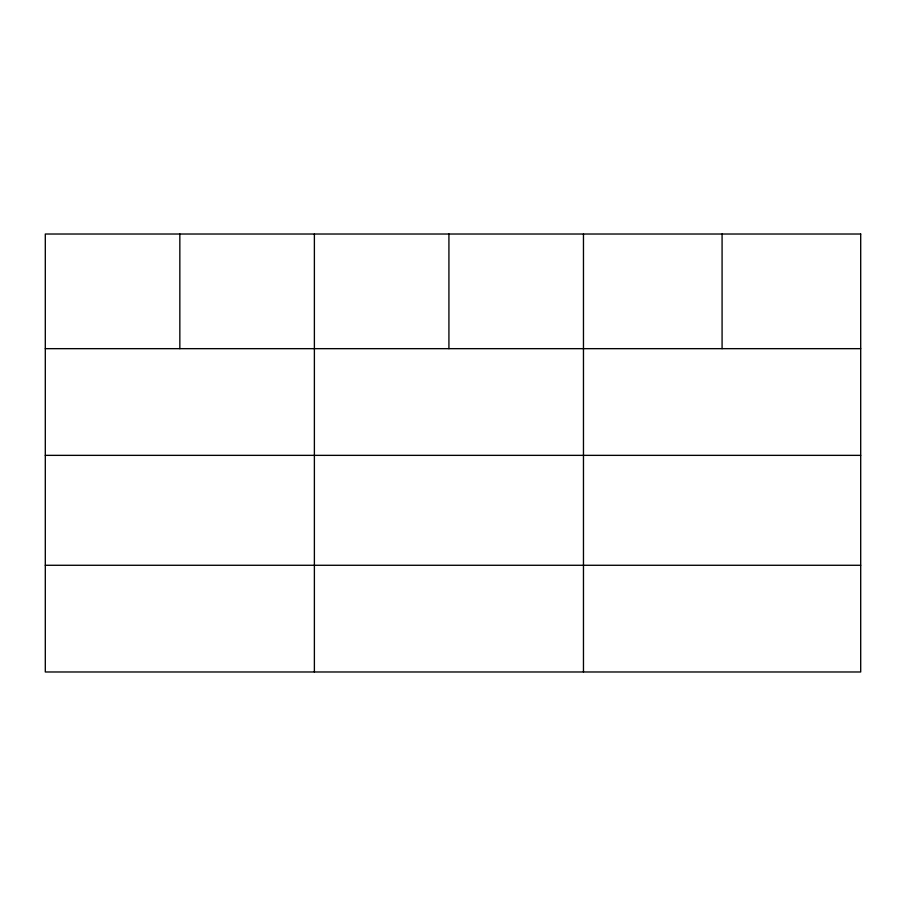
<?xml version="1.0" encoding="UTF-8"?>
<svg xmlns="http://www.w3.org/2000/svg" width="906" height="906" viewBox="0 0 906 906"><rect width="100%" height="100%" fill="white"/><g stroke="black" fill="none" stroke-linecap="round" stroke-linejoin="round"><path stroke-width="1.36" d="M45.3 348.663L860.7 348.663M45.3 455.356L860.7 455.356M45.3 565.276L860.7 565.276M722.082 234.02L722.082 348.663M583.464 234.02L583.464 671.98M448.923 234.02L448.923 348.663M314.382 234.02L314.382 671.98M179.841 234.02L179.841 348.663M860.7 234.02L45.3 234.02L45.3 671.98L860.7 671.98L860.7 234.02"/></g></svg>
